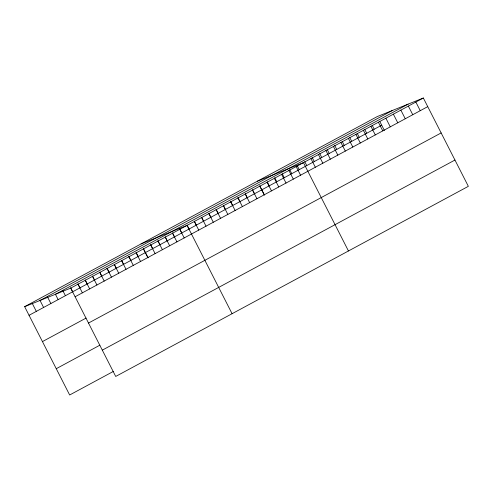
<?xml version="1.0" encoding="UTF-8"?>
<svg xmlns="http://www.w3.org/2000/svg" width="493" height="493" viewBox="0 0 493 493"><rect width="100%" height="100%" fill="white"/><g stroke="black" fill="none" stroke-linecap="round" stroke-linejoin="round"><path stroke-width="0.74" d="M24.65 306.671L377.293 116.551L423.345 98.008L468.35 186.329L115.707 376.449L70.702 288.122L24.65 306.671L69.655 394.992L113.291 371.463M39.847 300.551L392.49 110.432M55.506 294.247L408.149 104.128M70.702 288.122L423.345 98.008M29.05 315.304L381.693 125.191M75.102 296.761L427.745 106.642M42.447 341.6L86.09 318.077M88.5 323.057L441.149 132.937M56.251 368.696L99.894 345.168M102.31 350.147L454.953 160.034M257.395 181.196L303.448 162.647L348.452 250.968M141.023 243.93L187.075 225.387L232.08 313.708M415.852 102.051L420.252 110.685M408.358 106.087L412.758 114.721M400.864 110.13L405.264 118.764M393.371 114.166L397.771 122.806M385.877 118.209L390.277 126.843M379.665 121.204L384.374 130.448M378.384 122.246L382.784 130.885M372.172 125.247L374.199 129.228M370.89 126.288L375.29 134.922M364.678 129.283L366.706 133.27M363.396 130.331L367.796 138.964M357.185 133.326L359.212 137.307M355.903 134.367L360.303 143.001M349.691 137.362L351.719 141.349M348.409 138.41L352.809 147.043M342.197 141.405L344.225 145.392M340.916 142.446L345.316 151.086M334.704 145.441L336.731 149.428M333.422 146.489L337.822 155.122M327.21 149.484L329.238 153.471M325.928 150.525L330.328 159.165M319.717 153.526L321.744 157.507M318.435 154.568L322.835 163.201M312.223 157.563L314.251 161.55M310.941 158.61L315.341 167.244M304.729 161.605L306.757 165.586M297.236 165.642L299.263 169.629M296.176 166.566L300.576 175.206M289.736 169.684L291.77 173.672M288.904 170.492L293.304 179.125M282.243 173.721L284.276 177.708M281.626 174.411L286.026 183.045M274.749 177.763L276.783 181.751M274.354 178.33L278.755 186.97M267.255 181.806L269.289 185.787M267.083 182.256L271.483 190.89M259.762 185.843L264.476 195.086M259.811 186.175L264.211 194.809M252.49 189.762L254.524 193.749M252.533 190.095L256.933 198.728M245.218 193.687L247.246 197.668M245.261 194.02L249.661 202.654M237.946 197.607L239.974 201.594M237.99 197.939L242.39 206.573M230.669 201.526L232.702 205.513M230.718 201.859L235.118 210.493M223.397 205.452L225.43 209.433M223.44 205.778L227.84 214.418M216.125 209.371L218.152 213.358M216.168 209.704L220.568 218.337M208.853 213.29L210.881 217.277M208.896 213.623L213.296 222.257M201.575 217.21L203.609 221.197M201.625 217.542L206.025 226.182M194.304 221.135L196.337 225.116M194.347 221.468L198.747 230.102M187.032 225.054L189.059 229.042M179.76 228.974L181.788 232.961M179.803 229.307L184.203 237.94M172.482 232.899L174.516 236.88M172.532 233.226L176.932 241.866M165.21 236.819L167.244 240.806M165.254 237.151L169.654 245.785M157.939 240.738L159.966 244.725M157.982 241.071L162.382 249.704M150.667 244.657L152.694 248.645M150.71 244.99L155.11 253.63M143.389 248.583L148.103 257.827M143.438 248.916L147.838 257.549M136.117 252.502L138.151 256.489M136.16 252.835L140.56 261.469M128.846 256.422L130.873 260.409M128.889 256.754L133.289 265.388M121.574 260.347L123.601 264.328M121.617 260.674L126.017 269.314M114.296 264.266L116.33 268.254M114.345 264.599L118.745 273.233M107.024 268.186L109.058 272.173M107.067 268.519L111.467 277.152M99.752 272.105L101.78 276.092M99.796 272.438L104.196 281.078M92.481 276.031L94.508 280.018M92.524 276.363L96.924 284.997M85.203 279.95L87.236 283.937M85.252 280.283L89.652 288.916M77.931 283.869L79.965 287.857M77.974 284.202L82.374 292.836M70.659 287.795L72.687 291.776M62.71 290.383L65.415 295.701M55.438 294.309L58.143 299.621M47.488 296.897L50.871 303.54M39.871 300.157L43.594 307.466M32.261 303.411L36.322 311.385"/></g></svg>
